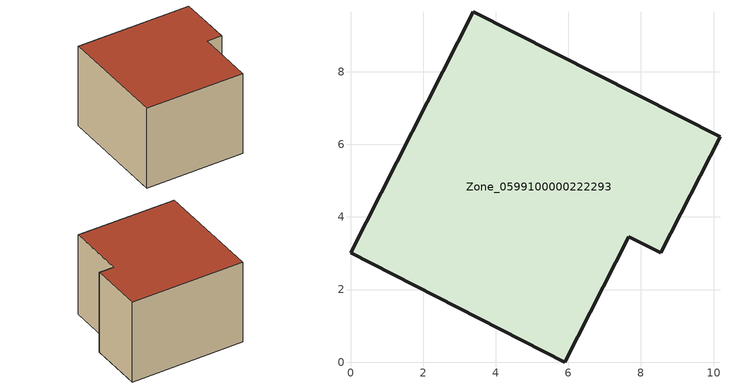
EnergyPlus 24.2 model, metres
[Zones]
Zone_0599100000222293
 floor ground (C_G): 7.66,3.46 5.9,0 0,3.01 3.38,9.65 10.18,6.21 8.55,3.01 z0
 wall outside (C_F): 3.38,9.65 0,3.01 5.9,0 7.66,3.46 8.55,3.01 10.18,6.21 3.38,9.65 z0:5.64
 roof outside (C_R): 8.55,3.01 10.18,6.21 3.38,9.65 0,3.01 5.9,0 7.66,3.46 z5.64
[BUILDING]
Pand.0599100000222293: North Axis=0; Terrain=City; Loads Convergence Tolerance Value=0.04; Temperature Convergence Tolerance Value=0.4; Solar Distribution=FullExterior; Maximum Number of Warmup Days=25; Minimum Number of Warmup Days=1
[Site:Location]
Rotterdam.The.Hague.AP_ZH_NLD Design_Conditions: Latitude=51.96; Longitude=4.45; Time Zone=1; Elevation=-4.5
[SITE:GROUNDTEMPERATURE:BUILDINGSURFACE]
18, 18, 18, 18, 18, 18, 18, 18, 18, 18, 18, 18
[MATERIAL] Thermal Absorptance=0.9; Solar Absorptance=0.7; Visible Absorptance=0.7
Name | Roughness | Thickness | Conductivity | Density | Specific Heat
G.TC.1992-2005 | MediumSmooth | 0.15 | 0.06 | 540 | 1210
F.TC.1992-2005 | Rough | 0.3 | 0.12 | 1920 | 840
R.TC.1992-2005 | MediumRough | 0.2 | 0.08 | 1500 | 1000
[CONSTRUCTION]
C_G: G.TC.1992-2005
C_F: F.TC.1992-2005
C_R: R.TC.1992-2005
[ZONE]
Zone_0599100000222293: Type=1; Multiplier=1; Ceiling Height=Autocalculate; Volume=Autocalculate; Floor Area=autocalculate; Part of Total Floor Area=Yes
[ZONEINFILTRATION:DESIGNFLOWRATE]
Infil_Zone_0599100000222293: Zone or ZoneList or Space or SpaceList=Zone_0599100000222293; Schedule=AlwaysOn; Design Flow Rate Calculation Method=Flow/Area; Flow Rate per Floor Area=0.0015; Constant Term Coefficient=1; Temperature Term Coefficient=0; Velocity Term Coefficient=0; Velocity Squared Term Coefficient=0
[HVACTEMPLATE:ZONE:IDEALLOADSAIRSYSTEM]
Zone_0599100000222293: Maximum Heating Supply Air Temperature=50; Minimum Cooling Supply Air Temperature=13; Maximum Heating Supply Air Humidity Ratio=0.0156; Minimum Cooling Supply Air Humidity Ratio=0.0077; Heating Limit=NoLimit; Cooling Limit=NoLimit; Dehumidification Control Type=ConstantSensibleHeatRatio; Cooling Sensible Heat Ratio=0.7; Dehumidification Setpoint=60; Humidification Control Type=None; Humidification Setpoint=30; Outdoor Air Method=None; Outdoor Air Flow Rate per Person=0.00944; Outdoor Air Flow Rate per Zone Floor Area=0; Outdoor Air Flow Rate per Zone=0; Demand Controlled Ventilation Type=None; Outdoor Air Economizer Type=NoEconomizer; Heat Recovery Type=None; Sensible Heat Recovery Effectiveness=0.7; Latent Heat Recovery Effectiveness=0.65
[ZONECONTROL:THERMOSTAT]
ThermostatControl_Zone_0599100000222293: Zone or ZoneList=Zone_0599100000222293; Control Type Schedule=DualSetpointControlType; Control 1=Thermostat_Zone_0599100000222293; Temperature Difference Between Cutout And Setpoint=0
[THERMOSTATSETPOINT:DUALSETPOINT]
Thermostat_Zone_0599100000222293: Heating Setpoint Temperature Schedule=HeatingSetpoint_Zone_0599100000222293; Cooling Setpoint Temperature Schedule=CoolingSetpoint_Zone_0599100000222293
[SCHEDULE:COMPACT]
HeatingSetpoint_Zone_0599100000222293: Through: 12/31, For: AllDays, Until: 24:00, 21
CoolingSetpoint_Zone_0599100000222293: Through: 12/31, For: AllDays, Until: 24:00, 24
DualSetpointControlType: Through: 12/31, For: AllDays, Until: 24:00, 4
AlwaysOn: Through: 12/31, For: AllDays, Until: 24:00, 1
